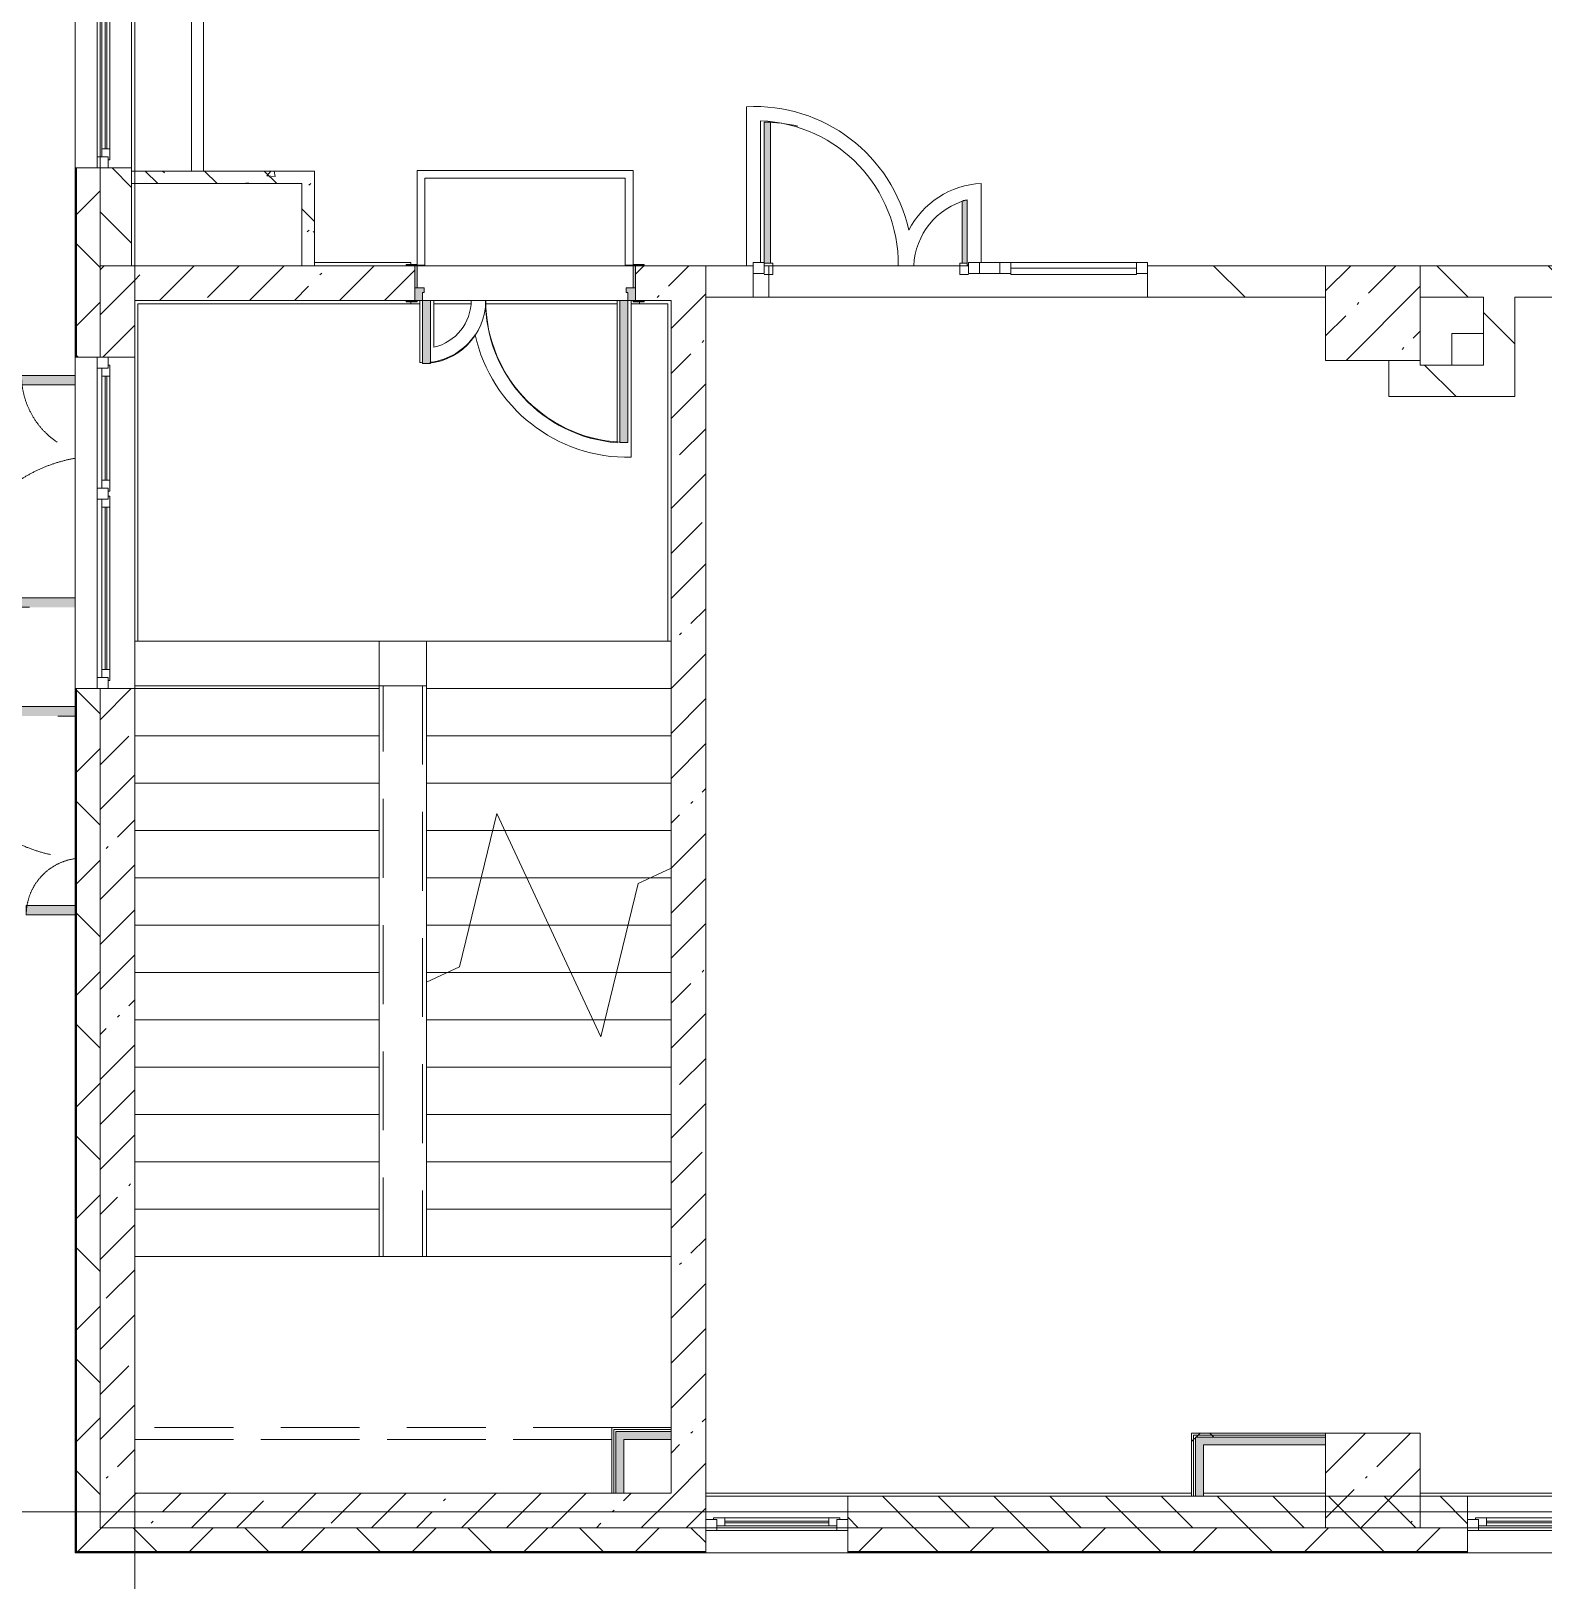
# Model space of a CAD drawing. Header units: millimetres. Extents: x 81094 to 272713, y -8553 to 29000.
# Drawn here: x 145155 to 154741, y -437 to 9388 of the extents above; entities that cross this region are included whole.
import ezdxf

# ---------------------------------------------------------------- set-up
doc = ezdxf.new("R2010")
doc.units = ezdxf.units.MM
doc.linetypes.add('200_ШТРИХ__ш1_п0_6_', pattern=[800, 500, -300])
doc.linetypes.add('Осевая', pattern=[3175, 635, -476.25, 1587.5, -476.25])
for name, color, linetype, lineweight, true_color in [('A-DETL-GENF-4', 7, 'Continuous', 5, 0xaaaaaa), ('A-DOOR-4', 7, 'Continuous', 5, 0xe2e2e2), ('A-DOOR-5', 7, 'Continuous', 5, 0xaaaaaa), ('A-DOOR-FRAM-2', 7, 'Continuous', 5, 0xe2e2e2), ('A-DOOR-FRAM-4', 7, 'Continuous', 5, 0xaaaaaa), ('A-FLOR-1', 7, 'Continuous', 5, 0xaaaaaa), ('I-WALL-2', 7, 'Continuous', 9, 0xe7e7e7), ('I-WALL-5', 7, 'Continuous', 5, 0x787878)]:
    doc.layers.add(name, color=color, linetype=linetype, lineweight=lineweight, true_color=true_color)
for name, color, linetype, lineweight in [('A-DETL-MBND-1', 7, '200_ШТРИХ__ш1_п0_6_', 9), ('A-GLAZ-3', 7, 'Continuous', 5), ('A-GLAZ-CURT-2', 7, 'Continuous', 5), ('A-GLAZ-CWMG-2', 7, 'Continuous', 5), ('A-WALL', 7, 'Continuous', 9), ('A-WALL-5', 7, 'Continuous', 5), ('I-WALL-3', 7, 'Continuous', 5), ('S-COLS-1', 7, 'Continuous', 5), ('S-STRS-3', 7, 'Continuous', 5), ('S-STRS-MBND-1', 7, 'Continuous', 5), ('Оси', 7, 'Continuous', 9), ('Оси-2', 7, 'Осевая', 9)]:
    doc.layers.add(name, color=color, linetype=linetype, lineweight=lineweight)
pattern_1 = [(135, (145702.9, 0), (-353.553, -353.553), [])]
pattern_2 = [(45, (145702.9, 0), (-353.5534, 353.5534), []), (135, (145702.9, 0), (-353.5534, -353.5534), [])]
pattern_3 = [(135, (145702.92, 0), (-176.7767, -176.7767), [])]
pattern_4 = [(45, (145702.9, 0), (-285.123, 285.123), []), (45, (145988.04, 0), (-285.123, 285.123), [504.031, -100.806, 16.764, -84.042])]
pattern_5 = [(135, (145702.9, 0), (-377.17, -377.17), [533.4, -88.9, 17.78, -88.9]), (135, (145702.9, 376.94), (-377.17, -377.17), []), (50, (145702.9, 0), (637.645, -55.787), [66.675, -733.425]), (355, (145702.9, 0), (-123.35, 668.7), [53.34, -586.74]), (100.451, (145756.05, -4.65), (514.3, 612.91), [56.665, -623.315]), (46.184, (145702.9, 177.8), (948.78, -147.15), [100.01, -1100.14]), (96.636, (145782, 165.5), (830.91, 866), [85, -934.97]), (351.184, (145702.9, 177.8), (830.92, 865.99), [80.01, -880.11]), (21, (145791.8, 133.35), (530.65, -357.928), [66.675, -733.425]), (326, (145791.8, 133.35), (216.31, 644.66), [53.34, -586.74]), (71.451, (145836.04, 103.5), (746.96, 286.724), [56.665, -623.315]), (37.5, (145702.92, 0), (10.8105, 295.9426), [16.764, -562.864, 16.764, -578.866, -588.962]), (37.5, (145702.92, 0), (10.8105, 295.9426), [-1175.258, 16.764, -572.198]), (7.5, (145702.9, 0), (233.869, 350.632), [16.764, -322.834, 16.764, -549.529, -224.472]), (7.5, (145702.9, 0), (233.869, 350.632), [-905.89, 16.764, -207.708]), (327.5, (145504.67, 0), (474.568, -20.051), [16.764, -205.486, 16.764, -676.656, -920.115]), (327.5, (145504.67, 0), (474.568, -20.051), [-915.67, 16.764, -903.35]), (317.5, (145415.77, 0), (518.452, 88.993), [16.764, -272.16, 16.764, -443.738, -653.415]), (317.5, (145415.77, 0), (518.452, 88.993), [-749.427, 16.764, -636.65])]
pattern_6 = [(45, (145702.9, 0), (-530.33, 530.33), []), (135, (145702.9, 0), (-530.33, -530.33), [])]

# ---------------------------------------------------------------- blocks, each defined once
blk = doc.blocks.new('120_Окно_СКБ_2Ст - 120_Окно_СКБ_2Ст 3100х2500 _мал_створка слева_ 2-22446355-2_7_3_птичка')
at = {"layer": 'A-GLAZ-3'}
for p, q in [((-1550, -127), (-1550, -57)), ((-1550, -57), (-1480, -57)), ((1550, -57), (-1550, -57)), ((-1480, -57), (-1480, -127)), ((650, -87), (-1480, -87)), ((-1480, -87), (-1480, -127)), ((-1430, -137), (-1430, -87)), ((600, -137), (600, -87)), ((650, -127), (650, -57)), ((650, -57), (720, -57)), ((650, -127), (650, -87)), ((720, -57), (720, -127)), ((1480, -87), (720, -87)), ((720, -87), (720, -127)), ((770, -137), (770, -87)), ((1430, -137), (1430, -87)), ((1480, -127), (1480, -57)), ((1480, -57), (1550, -57)), ((1480, -127), (1480, -87)), ((1550, -57), (1550, -127)), ((-1480, -127), (-1550, -127)), ((-1550, -127), (-1500, -127)), ((-1480, -127), (-1500, -127)), ((-1500, -127), (-1500, -137)), ((-1500, -137), (670, -137)), ((670, -137), (-1500, -137)), ((-1430, -107), (600, -107)), ((600, -117), (-1430, -117)), ((720, -127), (650, -127)), ((670, -127), (650, -127)), ((670, -127), (700, -127)), ((670, -137), (670, -127)), ((720, -127), (700, -127)), ((700, -127), (700, -137)), ((700, -137), (1500, -137)), ((1500, -137), (700, -137)), ((770, -107), (1430, -107)), ((1430, -117), (770, -117)), ((1550, -127), (1480, -127)), ((1500, -127), (1480, -127)), ((1500, -127), (1550, -127)), ((1500, -137), (1500, -127))]:
    blk.add_line(p, q, dxfattribs=at)
blk = doc.blocks.new('120_Окно_СКБ_1Ст - 120_Окно_СКБ_1Ст 900х2500_h_-22445987-2_7_3_птичка')
at = {"layer": 'A-GLAZ-3'}
for p, q in [((-450, -127), (-450, -57)), ((-450, -57), (-380, -57)), ((450, -57), (-450, -57)), ((-380, -57), (-380, -127)), ((380, -87), (-380, -87)), ((-380, -87), (-380, -127)), ((-330, -137), (-330, -87)), ((330, -137), (330, -87)), ((380, -127), (380, -57)), ((380, -57), (450, -57)), ((380, -127), (380, -87)), ((450, -57), (450, -127)), ((-380, -127), (-450, -127)), ((-450, -127), (-400, -127)), ((-380, -127), (-400, -127)), ((-400, -127), (-400, -137)), ((-400, -137), (400, -137)), ((400, -137), (-400, -137)), ((-330, -107), (330, -107)), ((330, -117), (-330, -117)), ((450, -127), (380, -127)), ((400, -127), (380, -127)), ((400, -127), (450, -127)), ((400, -137), (400, -127))]:
    blk.add_line(p, q, dxfattribs=at)
blk = doc.blocks.new('110_Дверь_СКБ_2Ст - Д-1 Лестничная клетка EIS60-24280000-2_7_3_птичка')
at = {"layer": 'A-DOOR-4'}
for points in [[(-637.5, 1010), (-637.5, 110), (-587.5, 110), (-587.5, 1010)], [(612.5, 510), (612.5, 110), (662.5, 110), (662.5, 510)], [(712.5, 30), (697.5, 30), (697.5, -110), (712.5, -110)]]:
    blk.add_hatch(color=256, dxfattribs=at).paths.add_polyline_path(points)
h = blk.add_hatch(color=256, dxfattribs=at)
h.paths.add_polyline_path([(712.5, 110), (662.5, 110), (662.5, 60), (652.5, 60), (652.5, 30), (712.5, 30), (712.5, 39.7)])
h.paths.add_polyline_path([(-687.5, 110), (-687.5, 30), (-627.5, 30), (-627.5, 60), (-637.5, 60), (-637.5, 110)])
at = {"layer": 'A-DOOR-FRAM-2'}
for points in [[(-742.5, 118), (-742.5, 110), (-672.5, 110), (-672.5, 118)], [(697.5, 118), (697.5, 110), (767.5, 110), (767.5, 118)], [(-672.5, 30), (-687.5, 30), (-687.5, -110), (-672.5, -110)], [(-672.5, -110), (-742.5, -110), (-742.5, -118), (-672.5, -118)], [(697.5, -110), (697.5, -118), (767.5, -118), (767.5, -110)]]:
    blk.add_hatch(color=256, dxfattribs=at).paths.add_polyline_path(points)
at = {"layer": 'A-DOOR-5'}
for p, q in [((-637.5, 1010), (-637.5, 110)), ((-587.5, 1010), (-637.5, 1010)), ((-587.5, 110), (-587.5, 1010)), ((662.5, 510), (612.5, 510)), ((612.5, 510), (612.5, 110)), ((662.5, 110), (662.5, 510)), ((-637.5, 110), (-587.5, 110)), ((612.5, 110), (662.5, 110))]:
    blk.add_line(p, q, dxfattribs=at)
for centre, radius, start, end in [((-637.5, 110), 900, 0, 90), ((662.5, 110), 400, 90, 180)]:
    blk.add_arc(centre, radius, start, end, dxfattribs=at)
at = {"layer": 'A-DOOR-FRAM-4'}
for p, q in [((-672.5, 118), (-742.5, 118)), ((-742.5, 118), (-742.5, 110)), ((-742.5, 110), (-672.5, 110)), ((-637.5, 110), (-687.5, 110)), ((-687.5, 110), (-687.5, 30)), ((-672.5, 110), (-672.5, 118)), ((-637.5, 60), (-637.5, 110)), ((662.5, 110), (662.5, 60)), ((712.5, 110), (662.5, 110)), ((767.5, 118), (697.5, 118)), ((697.5, 118), (697.5, 110)), ((697.5, 110), (767.5, 110)), ((712.5, 30), (712.5, 110)), ((767.5, 110), (767.5, 118)), ((-687.5, 30), (-627.5, 30)), ((-672.5, 30), (-687.5, 30)), ((-687.5, 30), (-687.5, -110)), ((-672.5, -110), (-672.5, 30)), ((-627.5, 60), (-637.5, 60)), ((-627.5, 30), (-627.5, 60)), ((662.5, 60), (652.5, 60)), ((652.5, 60), (652.5, 30)), ((652.5, 30), (712.5, 30)), ((712.5, 30), (697.5, 30)), ((697.5, 30), (697.5, -110)), ((712.5, -110), (712.5, 30)), ((-672.5, -110), (-742.5, -110)), ((-742.5, -110), (-742.5, -118)), ((-742.5, -118), (-672.5, -118)), ((-687.5, -110), (-672.5, -110)), ((-672.5, -118), (-672.5, -110)), ((697.5, -110), (712.5, -110)), ((767.5, -110), (697.5, -110)), ((697.5, -110), (697.5, -118)), ((697.5, -118), (767.5, -118)), ((767.5, -118), (767.5, -110))]:
    blk.add_line(p, q, dxfattribs=at)
blk = doc.blocks.new('BSC_Колонна _Прямоугольная - 600х600-V151-2_7_3_птичка')
at = {"layer": 'S-COLS-1'}
h = blk.add_hatch(dxfattribs=at)
h.set_pattern_fill('FP_171', color=256, style=0, pattern_type=2)
h.set_pattern_definition([(45, (-7960, -7600), (-285.123, 285.123), []), (45, (-7674.88, -7600), (-285.123, 285.123), [504.031, -100.806, 16.764, -84.042])])
h.paths.add_polyline_path([(-300, -300), (300, -300), (300, 300), (-300, 300), (-300, 150.3)])
for p, q in [((300, 300), (-300, 300)), ((-300, 300), (-300, -300)), ((300, -300), (300, 300)), ((-300, -300), (300, -300))]:
    blk.add_line(p, q, dxfattribs=at)
blk = doc.blocks.new('120_Окно_СКБ_2Ст - 120_Окно_СКБ_2Ст 2100х2500 _мал створка справа_-22445857-2_7_3_птичка')
at = {"layer": 'A-GLAZ-3'}
for p, q in [((-1050, -127), (-1050, -57)), ((-1050, -57), (-980, -57)), ((1050, -57), (-1050, -57)), ((-980, -57), (-980, -127)), ((150, -87), (-980, -87)), ((-980, -87), (-980, -127)), ((-930, -137), (-930, -87)), ((100, -137), (100, -87)), ((150, -127), (150, -57)), ((150, -57), (220, -57)), ((150, -127), (150, -87)), ((220, -57), (220, -127)), ((980, -87), (220, -87)), ((220, -87), (220, -127)), ((270, -137), (270, -87)), ((930, -137), (930, -87)), ((980, -127), (980, -57)), ((980, -57), (1050, -57)), ((980, -127), (980, -87)), ((1050, -57), (1050, -127)), ((-980, -127), (-1050, -127)), ((-1050, -127), (-1000, -127)), ((-980, -127), (-1000, -127)), ((-1000, -127), (-1000, -137)), ((-1000, -137), (170, -137)), ((170, -137), (-1000, -137)), ((-930, -107), (100, -107)), ((100, -117), (-930, -117)), ((220, -127), (150, -127)), ((170, -127), (150, -127)), ((170, -127), (200, -127)), ((170, -137), (170, -127)), ((220, -127), (200, -127)), ((200, -127), (200, -137)), ((200, -137), (1000, -137)), ((1000, -137), (200, -137)), ((270, -107), (930, -107)), ((930, -117), (270, -117)), ((1050, -127), (980, -127)), ((1000, -127), (980, -127)), ((1000, -127), (1050, -127)), ((1000, -137), (1000, -127))]:
    blk.add_line(p, q, dxfattribs=at)
blk = doc.blocks.new('120_Окно_СКБ_2Ст - 120_Окно_СКБ_2Ст 2100х2400 _мал створка справа_-22446225-2_7_3_птичка')
at = {"layer": 'A-GLAZ-3'}
for p, q in [((-1050, -127), (-1050, -57)), ((-1050, -57), (-980, -57)), ((1050, -57), (-1050, -57)), ((-980, -57), (-980, -127)), ((150, -87), (-980, -87)), ((-980, -87), (-980, -127)), ((-930, -137), (-930, -87)), ((100, -137), (100, -87)), ((150, -127), (150, -57)), ((150, -57), (220, -57)), ((150, -127), (150, -87)), ((220, -57), (220, -127)), ((980, -87), (220, -87)), ((220, -87), (220, -127)), ((270, -137), (270, -87)), ((930, -137), (930, -87)), ((980, -127), (980, -57)), ((980, -57), (1050, -57)), ((980, -127), (980, -87)), ((1050, -57), (1050, -127)), ((-980, -127), (-1050, -127)), ((-1050, -127), (-1000, -127)), ((-980, -127), (-1000, -127)), ((-1000, -127), (-1000, -137)), ((-1000, -137), (170, -137)), ((170, -137), (-1000, -137)), ((-930, -107), (100, -107)), ((100, -117), (-930, -117)), ((220, -127), (150, -127)), ((170, -127), (150, -127)), ((170, -127), (200, -127)), ((170, -137), (170, -127)), ((220, -127), (200, -127)), ((200, -127), (200, -137)), ((200, -137), (1000, -137)), ((1000, -137), (200, -137)), ((270, -107), (930, -107)), ((930, -117), (270, -117)), ((1050, -127), (980, -127)), ((1000, -127), (980, -127)), ((1000, -127), (1050, -127)), ((1000, -137), (1000, -127))]:
    blk.add_line(p, q, dxfattribs=at)
blk = doc.blocks.new('110_Дверь_СКБ_2Ст_Наружная - ДН-1_л__ Двухстворчатая 1350 х3200 _ЛК_ в свету с верхним остеклением 2-22796854-2_7_3_птичка')
at = {"layer": 'A-DETL-MBND-1'}
for points in [[(-715.5, 869), (-715.5, 79), (-655.5, 79), (-655.5, 869)], [(694.5, 419), (694.5, 79), (754.5, 79), (754.5, 419)]]:
    blk.add_hatch(color=256, dxfattribs=at).paths.add_polyline_path(points)
for p, q in [((-715.5, 869), (-715.5, 79)), ((-655.5, 869), (-715.5, 869)), ((-655.5, 79), (-655.5, 869)), ((754.5, 419), (694.5, 419)), ((694.5, 419), (694.5, 79)), ((754.5, 79), (754.5, 419))]:
    blk.add_line(p, q, dxfattribs=at)
for centre, radius, start, end in [((-715.5, -91), 960, 10.26296, 90), ((754.5, -91), 510, 90, 160.40155)]:
    blk.add_arc(centre, radius, start, end, dxfattribs=at)
blk = doc.blocks.new('110_Дверь_СКБ_2Ст_Наружная - ДН-3_л__ Двухстворчатая 1200 х3200 из подвала EI30-23666533-2_7_3_птичка')
at = {"layer": 'A-DETL-MBND-1'}
for points in [[(619.5, 989), (619.5, 79), (679.5, 79), (679.5, 989)], [(-640.5, 79), (-580.5, 79), (-580.5, 389), (-640.5, 389)]]:
    blk.add_hatch(color=256, dxfattribs=at).paths.add_polyline_path(points)
for p, q in [((679.5, 989), (619.5, 989)), ((619.5, 989), (619.5, 79)), ((679.5, 79), (679.5, 989)), ((-640.5, 389), (-640.5, 79)), ((-580.5, 389), (-640.5, 389)), ((-580.5, 79), (-580.5, 389))]:
    blk.add_line(p, q, dxfattribs=at)
for centre, radius, start, end in [((679.5, 29), 960, 90, 176.98148), ((-640.5, 29), 360, 8.16602, 90)]:
    blk.add_arc(centre, radius, start, end, dxfattribs=at)
blk = doc.blocks.new('Прямоугольный импост - 50 x 70 мм-31700031-2_7_3_птичка')
at = {"layer": 'A-GLAZ-CWMG-2'}
for p, q in [((-70, 35), (0, 35)), ((-70, -35), (-70, 35)), ((0, 35), (0, -35)), ((0, -35), (-70, -35))]:
    blk.add_line(p, q, dxfattribs=at)
blk = doc.blocks.new('Дверь_Витражная_остекление_ - ДВН_ДАО_Главный вход_1200 в свету-31742133-2_7_3_птичка')
at = {"layer": 'A-DOOR-4'}
for points in [[(-607.5, 30), (-607.5, 925), (-647.5, 922.4), (-647.5, 30)], [(639.5, 30), (639.5, 430), (633.2, 430), (607.5, 421), (607.5, 30)]]:
    blk.add_hatch(color=256, dxfattribs=at).paths.add_polyline_path(points)
at = {"layer": 'A-DETL-GENF-4'}
for p, q in [((-607.5, 925), (-647.5, 925)), ((-647.5, 925), (-647.5, 35)), ((-607.5, 30), (-607.5, 925)), ((607.5, 421), (607.5, 30)), ((640, 430), (633.2, 430)), ((-647.5, 30), (-607.5, 30)), ((-592.5, 30), (-647.5, 30)), ((-592.5, -40), (-592.5, 30)), ((592.5, -40), (592.5, 30)), ((592.5, 30), (639.5, 30)), ((607.5, 30), (639.5, 30)), ((-647.5, -40), (-592.5, -40)), ((647.5, -40), (592.5, -40))]:
    blk.add_line(p, q, dxfattribs=at)
at = {"layer": 'A-DOOR-5'}
blk.add_line((-647.5, 925), (-647.5, 35), dxfattribs=at)
for centre, radius, start, end in [((-647.5, 30), 895, 76.18663, 90), ((647.5, 30), 400, 91.06003, 94.89795)]:
    blk.add_arc(centre, radius, start, end, dxfattribs=at)
blk = doc.blocks.new('Системная панель - Стемалит - 40мм-32257327-2_7_3_птичка')
at = {"layer": 'A-GLAZ-CURT-2'}
for p, q in [((65, 35), (-65, 35)), ((-65, 35), (-65, -35)), ((65, -35), (65, 35)), ((-65, -35), (65, -35))]:
    blk.add_line(p, q, dxfattribs=at)
blk = doc.blocks.new('Прямоугольный импост - 50 x 70 мм-31687886-2_7_3_птичка')
at = {"layer": 'A-GLAZ-CWMG-2'}
for p, q in [((-35, 35), (35, 35)), ((-35, -35), (-35, 35)), ((35, 35), (35, -35)), ((35, -35), (-35, -35))]:
    blk.add_line(p, q, dxfattribs=at)
blk = doc.blocks.new('Прямоугольный импост - 50 x 70 мм-31701779-2_7_3_птичка')
at = {"layer": 'A-GLAZ-CWMG-2'}
for p, q in [((0, 35), (-70, 35)), ((-70, 35), (-70, -35)), ((0, -35), (0, 35)), ((-70, -35), (0, -35))]:
    blk.add_line(p, q, dxfattribs=at)
blk = doc.blocks.new('Системная панель - Стекло - 40мм-32257331-2_7_3_птичка')
at = {"layer": 'A-GLAZ-CURT-2'}
for p, q in [((397.5, 0), (-397.5, 0)), ((-397.5, 0), (-397.5, -40)), ((397.5, -40), (397.5, 0)), ((-397.5, -40), (397.5, -40))]:
    blk.add_line(p, q, dxfattribs=at)
blk = doc.blocks.new('Прямоугольный импост - 50 x 70 мм-31702100-2_7_3_птичка')
at = {"layer": 'A-GLAZ-CWMG-2'}
for p, q in [((-35, 35), (35, 35)), ((-35, -35), (-35, 35)), ((35, 35), (35, -35)), ((35, -35), (-35, -35))]:
    blk.add_line(p, q, dxfattribs=at)
blk = doc.blocks.new('Прямоугольный импост - 50 x 70 мм-31720914-2_7_3_птичка')
at = {"layer": 'A-GLAZ-CWMG-2'}
blk.add_line((6460, 7920), (5665, 7920), dxfattribs=at)
blk = doc.blocks.new('Зашивка приборов отопления15 - Зашивка приборов отопления-33281080-2_7_3_птичка')
at = {"layer": 'A-DETL-MBND-1'}
for p, q in [((3135, 535), (110, 535)), ((3135, 460), (110, 460)), ((110, 460), (3135, 460))]:
    blk.add_line(p, q, dxfattribs=at)
blk = doc.blocks.new('Зашивка приборов отопления42 - Зашивка приборов отопления-33374801-2_7_3_птичка')
at = {"layer": 'A-WALL-5'}
for p, q in [((37471.9, 23439), (35371.9, 23439)), ((37471.9, 23079), (37471.9, 23439)), ((35371.9, 23079), (37471.9, 23079)), ((37471.9, 23079), (35371.9, 23079)), ((35371.9, 23004), (37471.9, 23004)), ((37471.9, 23004), (37471.9, 23079))]:
    blk.add_line(p, q, dxfattribs=at)

msp = doc.modelspace()

# ---------------------------------------------------------------- hatches: boundary and pattern name
at = {"layer": 'A-WALL-5'}
h = msp.add_hatch(dxfattribs=at)
h.set_pattern_fill('FP_77', color=256, style=0, pattern_type=2)
h.set_pattern_definition(pattern_2)
h.paths.add_polyline_path([(145592.9, -100), (145592.9, 5220), (145442.9, 5220), (145442.9, -100)])
h.paths.add_polyline_path([(145442.9, 7320), (145592.9, 7320), (145592.9, 8520), (145442.9, 8520), (145442.9, 7750.3)])
h.paths.add_polyline_path([(145487.2, 10620), (145592.9, 10620), (145592.9, 11520), (145442.9, 11520), (145442.9, 10620)])
h.paths.add_polyline_path([(145592.9, 13120), (145592.9, 15350), (145442.9, 15350), (145442.9, 13120)])
h = msp.add_hatch(dxfattribs=at)
h.set_pattern_fill('FP_87', color=256, style=0, pattern_type=2)
h.set_pattern_definition(pattern_3)
h.paths.add_polyline_path([(145792.9, 7900), (145792.9, 8520), (145592.9, 8520), (145592.9, 7900)])
h.paths.add_polyline_path([(145592.9, 10620), (145792.9, 10620), (145792.9, 10900), (145592.9, 10900), (145592.9, 10642.6)])
h.paths.add_polyline_path([(145592.9, 11400), (145792.9, 11400), (145792.9, 11520), (145592.9, 11520)])
h.paths.add_polyline_path([(145792.9, 13120), (145792.9, 14700), (145592.9, 14700), (145592.9, 13120)])
h = msp.add_hatch(dxfattribs=at)
h.set_pattern_fill('FP_87', color=256, style=0, pattern_type=2)
h.set_pattern_definition(pattern_3)
h.paths.add_polyline_path([(150332.9, -100), (154262.9, -100), (154262.9, 100), (150332.9, 100)])
h.paths.add_polyline_path([(157545, -100), (157862.9, -100), (157862.9, 100), (157362.9, 100), (157362.9, -100)])
h = msp.add_hatch(dxfattribs=at)
h.set_pattern_fill('FP_77', color=256, style=0, pattern_type=2)
h.set_pattern_definition(pattern_2)
h.paths.add_polyline_path([(221402.9, -250), (221402.9, -100), (217262.9, -100), (217262.9, -250), (220616.3, -250)])
h.paths.add_polyline_path([(215051.2, -250), (216362.9, -250), (216362.9, -100), (212762.9, -100), (212762.9, -250), (213196.2, -250)])
h.paths.add_polyline_path([(207631.1, -250), (207762.9, -250), (207762.9, -100), (206612.9, -100), (206612.9, -250), (206703.5, -250)])
h.paths.add_polyline_path([(202612.9, -250), (202862.9, -250), (202862.9, -100), (202112.9, -100), (202112.9, -250), (202529.7, -250)])
h.paths.add_polyline_path([(204512.9, -250), (204512.9, -100), (203762.9, -100), (203762.9, -250), (203921, -250)])
h.paths.add_polyline_path([(210862.9, -250), (211862.9, -250), (211862.9, -100), (210862.9, -100)])
h.paths.add_polyline_path([(199012.9, -250), (199012.9, -100), (197612.9, -100), (197612.9, -250), (198355.9, -250)])
h.paths.add_polyline_path([(194512.9, -250), (194512.9, -100), (193112.9, -100), (193112.9, -250), (193718.3, -250)])
h.paths.add_polyline_path([(190935.7, -250), (191012.9, -250), (191012.9, -100), (190639.2, -100), (190639.2, -250)])
h.paths.add_polyline_path([(189112.9, -250), (189739.2, -250), (189739.2, -100), (188362.9, -100), (188362.9, -250), (189080.7, -250)])
h.paths.add_polyline_path([(181592.9, -250), (181592.9, -100), (180472.9, -100), (180472.9, -250), (181196.7, -250)])
h.paths.add_polyline_path([(184742.9, -250), (185262.9, -250), (185262.9, -100), (183692.9, -100), (183692.9, -250), (184443.1, -250)])
h.paths.add_polyline_path([(178877.9, -250), (179572.9, -250), (179572.9, -100), (178712.9, -100), (178712.9, -250)])
h.paths.add_polyline_path([(176559.1, -250), (176612.9, -250), (176612.9, -100), (174912.7, -100), (174912.7, -250), (176095.4, -250)])
h.paths.add_polyline_path([(167747.7, -250), (168412.9, -250), (168412.9, -100), (167312.9, -100), (167312.9, -250)])
h.paths.add_polyline_path([(162182.6, -250), (162962.9, -250), (162962.9, -100), (161812.9, -100), (161812.9, -250)])
h.paths.add_polyline_path([(163862.9, -250), (164512.9, -250), (164512.9, -100), (163862.9, -100)])
h.paths.add_polyline_path([(170512.9, -250), (172112.7, -250), (172112.7, -100), (170512.9, -100)])
h.paths.add_polyline_path([(154262.9, -250), (154262.9, -100), (150332.9, -100), (150332.9, -250), (153834.9, -250)])
h.paths.add_polyline_path([(148269.8, -250), (149432.9, -250), (149432.9, -100), (145442.9, -100), (145442.9, -250), (146414.7, -250)])
h.paths.add_polyline_path([(157362.9, -250), (158712.9, -250), (158712.9, -100), (157362.9, -100)])
at = {"layer": 'I-WALL-2'}
for points in [[(149212.9, 460), (149212.9, 510), (148862.9, 510), (148862.9, 460), (149197.3, 460)], [(148912.9, 120), (148912.9, 460), (148862.9, 460), (148862.9, 120)], [(153362.9, 425), (153362.9, 475), (152537.9, 475), (152537.9, 425), (152907.4, 425)], [(152587.9, 100), (152587.9, 425), (152537.9, 425), (152537.9, 100)]]:
    msp.add_hatch(color=256, dxfattribs=at).paths.add_polyline_path(points)
at = {"layer": 'I-WALL-3'}
h = msp.add_hatch(dxfattribs=at)
h.set_pattern_fill('FP_85', color=256, style=0, pattern_type=2)
h.set_pattern_definition(pattern_4)
h.paths.add_polyline_path([(145592.9, -100), (145812.9, -100), (145812.9, 5220), (145592.9, 5220), (145592.9, 1965.8)])
h.paths.add_polyline_path([(145592.9, 7320), (145812.9, 7320), (145812.9, 7900), (145592.9, 7900), (145592.9, 7750.3)])
h = msp.add_hatch(dxfattribs=at)
h.set_pattern_fill('FP_85', color=256, style=0, pattern_type=2)
h.set_pattern_definition(pattern_4)
h.paths.add_polyline_path([(145812.9, 7680), (147587.9, 7680), (147587.9, 7900), (145812.9, 7900), (145812.9, 7750.3)])
h.paths.add_polyline_path([(148987.9, 7680), (149212.9, 7680), (149212.9, 7900), (148987.9, 7900), (148987.9, 7730)])
h = msp.add_hatch(dxfattribs=at)
h.set_pattern_fill('FP_85', color=256, style=0, pattern_type=2)
h.set_pattern_definition(pattern_4)
h.paths.add_polyline_path([(149212.9, -100), (149432.9, -100), (149432.9, 7900), (149212.9, 7900), (149212.9, 120)])
h = msp.add_hatch(dxfattribs=at)
h.set_pattern_fill('FP_88', color=256, style=0, pattern_type=2)
h.set_pattern_definition(pattern_1)
h.paths.add_polyline_path([(155689.9, 7700), (157862.9, 7700), (157862.9, 7900), (157162.9, 7900), (157162.9, 7830), (156362.9, 7830), (156362.9, 7900), (153962.9, 7900), (153962.9, 7700), (154762.4, 7700)])
h.paths.add_polyline_path([(158472.5, 7700), (159262.8, 7700), (159262.8, 7900), (158462.9, 7900), (158462.9, 7700)])
h.paths.add_polyline_path([(152232.9, 7700), (153362.9, 7700), (153362.9, 7900), (152232.9, 7900), (152232.9, 7750.3)])
h.paths.add_polyline_path([(162362.9, 7700), (162362.9, 7900), (160702.8, 7900), (160702.8, 7700), (161862.9, 7700)])
h.paths.add_polyline_path([(149432.9, 7700), (149732.9, 7700), (149732.9, 7900), (149432.9, 7900), (149432.9, 7750.3)])
h = msp.add_hatch(dxfattribs=at)
h.set_pattern_fill('FP_88', color=256, style=0, pattern_type=2)
h.set_pattern_definition(pattern_1)
h.paths.add_polyline_path([(154562.9, 7070), (154562.9, 7700), (154362.9, 7700), (154362.9, 7070)])
h = msp.add_hatch(dxfattribs=at)
h.set_pattern_fill('FP_88', color=256, style=0, pattern_type=2)
h.set_pattern_definition(pattern_1)
h.paths.add_polyline_path([(153834.9, 7070), (153962.9, 7070), (153962.9, 7300), (153762.9, 7300), (153762.9, 7070)])
h = msp.add_hatch(dxfattribs=at)
h.set_pattern_fill('FP_88', color=256, style=0, pattern_type=2)
h.set_pattern_definition(pattern_1)
h.paths.add_polyline_path([(154362.9, 7070), (154362.9, 7270), (153962.9, 7270), (153962.9, 7070)])
h = msp.add_hatch(dxfattribs=at)
h.set_pattern_fill('FP_189', color=256, style=0, pattern_type=2)
h.set_pattern_definition(pattern_6)
h.paths.add_polyline_path([(153362.9, 487.5), (153362.9, 500), (152512.9, 500), (152512.9, 487.5), (152907.4, 487.5)])
h = msp.add_hatch(dxfattribs=at)
h.set_pattern_fill('FP_189', color=256, style=0, pattern_type=2)
h.set_pattern_definition(pattern_6)
h.paths.add_polyline_path([(152525.4, 100), (152525.4, 487.5), (152512.9, 487.5), (152512.9, 100)])
h = msp.add_hatch(dxfattribs=at)
h.set_pattern_fill('FP_189', color=256, style=0, pattern_type=2)
h.set_pattern_definition(pattern_6)
h.paths.add_polyline_path([(153362.9, 475), (153362.9, 487.5), (152525.4, 487.5), (152525.4, 475), (152907.4, 475)])
h = msp.add_hatch(dxfattribs=at)
h.set_pattern_fill('FP_189', color=256, style=0, pattern_type=2)
h.set_pattern_definition(pattern_6)
h.paths.add_polyline_path([(152525.4, 100), (152537.9, 100), (152537.9, 475), (152525.4, 475), (152525.4, 230.5)])
h = msp.add_hatch(dxfattribs=at)
h.set_pattern_fill('FP_85', color=256, style=0, pattern_type=2)
h.set_pattern_definition(pattern_4)
h.paths.add_polyline_path([(149212.9, -100), (149212.9, 120), (145812.9, 120), (145812.9, -100), (149197.3, -100)])
at = {"layer": 'I-WALL-5'}
h = msp.add_hatch(dxfattribs=at)
h.set_pattern_fill('FP_98', color=256, style=0, pattern_type=2)
h.set_pattern_definition(pattern_5)
h.paths.add_polyline_path([(146872.9, 8420), (146952.9, 8420), (146952.9, 8500), (145792.9, 8500), (145792.9, 8420), (146414.7, 8420)])
h = msp.add_hatch(dxfattribs=at)
h.set_pattern_fill('FP_98', color=256, style=0, pattern_type=2)
h.set_pattern_definition(pattern_5)
h.paths.add_polyline_path([(146952.9, 7900), (146952.9, 8420), (146872.9, 8420), (146872.9, 7900)])
at = {"layer": 'S-COLS-1'}
h = msp.add_hatch(dxfattribs=at)
h.set_pattern_fill('FP_85', color=256, style=0, pattern_type=2)
h.set_pattern_definition(pattern_4)
h.paths.add_polyline_path([(153962.9, -100), (153962.9, 500), (153362.9, 500), (153362.9, -100), (153834.9, -100)])

# ---------------------------------------------------------------- linework, layer by layer
at = {"layer": 'A-DETL-MBND-1'}
for p, q in [((147387.9, 1620), (147387.9, 5237.9)), ((147637.9, 5237.9), (147637.9, 1620))]:
    msp.add_line(p, q, dxfattribs=at)
at = {"layer": 'A-FLOR-1'}
for p, q in [((149691, 8907.6), (149691, 7900)), ((149781, 7920), (149781, 8818.2)), ((147602.5, 8503.9), (147602.5, 7908)), ((148972.4, 8503.9), (147602.5, 8503.9)), ((147652.5, 7903.9), (147652.5, 8453.9)), ((147652.5, 8453.9), (148922.4, 8453.9)), ((148922.4, 8453.9), (148922.4, 7903.9)), ((148972.4, 7903.9), (148972.4, 8503.9)), ((151179.9, 7920), (151179.9, 8421.4)), ((151089.9, 8317.2), (151089.9, 7903)), ((146952.9, 7920), (147562.9, 7920)), ((147562.9, 7920), (147562.9, 7908)), ((147602.9, 7903.9), (147652.5, 7903.9)), ((148922.4, 7903.9), (148972.4, 7903.9)), ((151097.9, 7900), (149832.9, 7900)), ((149832.9, 7900), (149832.9, 7700)), ((151089.9, 7903), (151097.9, 7903)), ((147562.9, 7672), (147562.9, 7659)), ((147619.7, 7680), (147619.7, 7285.7)), ((147709.7, 7680.2), (147637.9, 7680.2)), ((147709.7, 7383), (147709.7, 7680.2)), ((148035.9, 7680.2), (147945.9, 7680.2)), ((148937.9, 7680.2), (148870.9, 7680.2)), ((148870.9, 7680.2), (148870.9, 6777.9)), ((148960.9, 6685.4), (148960.9, 7680)), ((149012.9, 7659), (149012.9, 7672)), ((147619.7, 7659), (145832.9, 7659)), ((145832.9, 7659), (145832.9, 5520)), ((147709.7, 7659), (147943.9, 7659)), ((148037.1, 7659), (148870.9, 7659)), ((149191.9, 7659), (148960.9, 7659)), ((149191.9, 5520), (149191.9, 7659)), ((154162.9, 7470), (154362.9, 7470)), ((154162.9, 7270), (154162.9, 7470)), ((145832.9, 5520), (147662.9, 5520)), ((145812.9, 5237.9), (147662.9, 5237.9))]:
    msp.add_line(p, q, dxfattribs=at)
for centre, radius, start, end in [((149743.5, 7909), 1000, 12.44956, 93.01125), ((149743.5, 7909), 910, 359.43333, 87.64026), ((151204.9, 7878), 544, 92.63401, 153.04618), ((151204.9, 7878), 454, 104.67311, 177.22246), ((147640.9, 7680.2), 305, 283.0427, 0), ((148940.9, 7680.2), 905, 180, 265.56313), ((147640.9, 7680.2), 395, 276.84991, 326.45952), ((148940.9, 7680.2), 995, 192.67054, 271.1511), ((147640.9, 7680.2), 395, 266.92799, 269.56999)]:
    msp.add_arc(centre, radius, start, end, dxfattribs=at)
at = {"layer": 'A-WALL'}
for p, q in [((145439.9, 8520), (145439.9, 7320)), ((145442.9, 8520), (145442.9, 7320)), ((145592.9, 8520), (145592.9, 7320)), ((145792.9, 8500), (145792.9, 8420)), ((145592.9, 7900), (145792.9, 7900)), ((146872.9, 7900), (146952.9, 7900)), ((149432.9, 7900), (149432.9, 7700)), ((145439.9, 5220), (145439.9, -253)), ((145442.9, 5220), (145442.9, -250)), ((145592.9, 5220), (145592.9, -100)), ((148850.4, 522.5), (149212.9, 522.5)), ((148850.4, 120), (148850.4, 522.5)), ((148862.9, 510), (149212.9, 510)), ((148862.9, 120), (148862.9, 510)), ((149212.9, 460), (149212.9, 535)), ((152525.4, 487.5), (153362.9, 487.5)), ((152525.4, 100), (152525.4, 487.5)), ((152537.9, 475), (153362.9, 475)), ((152537.9, 100), (152537.9, 475)), ((148837.9, 120), (148912.9, 120)), ((150332.9, -100), (154262.9, -100)), ((145439.9, -253), (149432.9, -253)), ((145442.9, -250), (149432.9, -250)), ((150332.9, -250), (154262.9, -250)), ((150332.9, -253), (154262.9, -253))]:
    msp.add_line(p, q, dxfattribs=at)
at = {"layer": 'A-WALL-5'}
for p, q in [((145434.9, 11520), (145434.9, -258)), ((145792.9, 10900), (145792.9, 8500)), ((145792.9, 8520), (145434.9, 8520)), ((145792.9, 7900), (145792.9, 8420)), ((145434.9, 7320), (145592.9, 7320)), ((145592.9, 5220), (145434.9, 5220)), ((157862.9, 100), (149432.9, 100)), ((150332.9, 100), (150332.9, -258)), ((154262.9, -258), (154262.9, 100)), ((149432.9, -100), (145592.9, -100)), ((149432.9, -258), (149432.9, -100)), ((145434.9, -258), (163862.9, -258))]:
    msp.add_line(p, q, dxfattribs=at)
at = {"layer": 'I-WALL-3'}
for p, q in [((145592.9, 8520), (145592.9, 10620)), ((145812.9, 10620), (145812.9, 8500)), ((146952.9, 8500), (145792.9, 8500)), ((146952.9, 7900), (146952.9, 8500)), ((145792.9, 8420), (146872.9, 8420)), ((145812.9, 8420), (145812.9, 7900)), ((146872.9, 8420), (146872.9, 7900)), ((146872.9, 7900), (145792.9, 7900)), ((147532.9, 7900), (146952.9, 7900)), ((147602.9, 7900), (148972.9, 7900)), ((149732.9, 7900), (149042.9, 7900)), ((149732.9, 7700), (149732.9, 7900)), ((149802.9, 7900), (149832.9, 7900)), ((153362.9, 7900), (152232.9, 7900)), ((152232.9, 7900), (152232.9, 7700)), ((156362.9, 7900), (153962.9, 7900)), ((145812.9, 120), (145812.9, 7680)), ((145812.9, 7680), (147532.9, 7680)), ((147945.9, 7680), (147709.7, 7680)), ((148870.9, 7680), (148035.6, 7680)), ((149042.9, 7680), (149212.9, 7680)), ((149212.9, 7680), (149212.9, 535)), ((153362.9, 7700), (149432.9, 7700)), ((149432.9, -100), (149432.9, 7700)), ((153962.9, 7700), (154362.9, 7700)), ((154362.9, 7700), (154362.9, 7270)), ((154562.9, 7700), (156262.9, 7700)), ((154562.9, 7070), (154562.9, 7700)), ((145592.9, 7320), (145812.9, 7320)), ((153762.9, 7300), (153762.9, 7070)), ((153962.9, 7270), (153962.9, 7300)), ((154362.9, 7270), (153962.9, 7270)), ((153762.9, 7070), (154562.9, 7070)), ((145812.9, 5220), (145592.9, 5220)), ((149212.9, 535), (148837.9, 535)), ((148837.9, 535), (148837.9, 120)), ((153362.9, 500), (152512.9, 500)), ((152512.9, 500), (152512.9, 100)), ((153362.9, 425), (153362.9, 500)), ((148912.9, 460), (149212.9, 460)), ((148912.9, 120), (148912.9, 460)), ((149212.9, 460), (149212.9, 120)), ((152587.9, 425), (153362.9, 425)), ((152587.9, 100), (152587.9, 425)), ((148837.9, 120), (145812.9, 120)), ((149212.9, 120), (148912.9, 120)), ((149432.9, 120), (152512.9, 120)), ((152587.9, 120), (153362.9, 120)), ((153962.9, 120), (157362.9, 120)), ((149432.9, -100), (150332.9, -100)), ((157362.9, -100), (154262.9, -100))]:
    msp.add_line(p, q, dxfattribs=at)
at = {"layer": 'S-COLS-1'}
for p, q in [((153962.9, 500), (153362.9, 500)), ((153362.9, 500), (153362.9, -100)), ((153962.9, -100), (153962.9, 500)), ((153362.9, -100), (153962.9, -100))]:
    msp.add_line(p, q, dxfattribs=at)
at = {"layer": 'S-STRS-3'}
for p, q in [((145812.9, 5520), (147362.9, 5520)), ((149212.9, 5520), (147662.9, 5520)), ((147662.9, 5520), (147662.9, 5220)), ((149212.9, 5520), (147662.9, 5520)), ((145812.9, 5220), (147362.9, 5220)), ((145812.9, 5220), (147362.9, 5220)), ((147362.9, 5220), (147362.9, 5237.9)), ((147362.9, 4920), (147362.9, 5220)), ((147662.9, 5220), (147662.9, 4920)), ((149212.9, 5220), (147662.9, 5220)), ((149212.9, 5220), (147662.9, 5220)), ((145812.9, 4920), (147362.9, 4920)), ((145812.9, 4920), (147362.9, 4920)), ((147362.9, 4620), (147362.9, 4920)), ((147662.9, 4920), (147662.9, 4620)), ((149212.9, 4920), (147662.9, 4920)), ((149212.9, 4920), (147662.9, 4920)), ((145812.9, 4620), (147362.9, 4620)), ((145812.9, 4620), (147362.9, 4620)), ((147362.9, 4320), (147362.9, 4620)), ((147662.9, 4620), (147662.9, 4320)), ((149212.9, 4620), (147662.9, 4620)), ((149212.9, 4620), (147662.9, 4620)), ((145812.9, 4320), (147362.9, 4320)), ((145812.9, 4320), (147362.9, 4320)), ((147362.9, 4020), (147362.9, 4320)), ((147662.9, 4320), (147662.9, 4020)), ((148081.5, 4320), (147662.9, 4320)), ((148081.5, 4320), (147662.9, 4320)), ((148158.1, 4320), (148081.5, 4320)), ((148158.1, 4320), (148081.5, 4320)), ((149212.9, 4320), (148158.1, 4320)), ((149212.9, 4320), (148158.1, 4320)), ((145812.9, 4020), (147362.9, 4020)), ((145812.9, 4020), (147362.9, 4020)), ((147362.9, 3720), (147362.9, 4020)), ((147662.9, 4020), (147662.9, 3720)), ((148008.6, 4020), (147662.9, 4020)), ((148008.6, 4020), (147662.9, 4020)), ((148298, 4020), (148008.6, 4020)), ((148298, 4020), (148008.6, 4020)), ((149081.3, 4020), (148298, 4020)), ((149081.3, 4020), (148298, 4020)), ((149212.9, 4020), (149081.3, 4020)), ((149212.9, 4020), (149081.3, 4020)), ((145812.9, 3720), (147362.9, 3720)), ((145812.9, 3720), (147362.9, 3720)), ((147362.9, 3420), (147362.9, 3720)), ((147662.9, 3720), (147662.9, 3420)), ((147935.7, 3720), (147662.9, 3720)), ((147935.7, 3720), (147662.9, 3720)), ((148437.9, 3720), (147935.7, 3720)), ((148437.9, 3720), (147935.7, 3720)), ((148940.2, 3720), (148437.9, 3720)), ((148940.2, 3720), (148437.9, 3720)), ((149212.9, 3720), (148940.2, 3720)), ((149212.9, 3720), (148940.2, 3720)), ((145812.9, 3420), (147362.9, 3420)), ((145812.9, 3420), (147362.9, 3420)), ((147362.9, 3120), (147362.9, 3420)), ((147662.9, 3420), (147662.9, 3358.6)), ((147794.6, 3420), (147662.9, 3420)), ((147794.6, 3420), (147662.9, 3420)), ((147662.9, 3358.6), (147662.9, 3120)), ((148577.8, 3420), (147794.6, 3420)), ((148577.8, 3420), (147794.6, 3420)), ((148867.3, 3420), (148577.8, 3420)), ((148867.3, 3420), (148577.8, 3420)), ((149212.9, 3420), (148867.3, 3420)), ((149212.9, 3420), (148867.3, 3420)), ((145812.9, 3120), (147362.9, 3120)), ((145812.9, 3120), (147362.9, 3120)), ((147362.9, 2820), (147362.9, 3120)), ((147662.9, 3120), (147662.9, 2820)), ((148717.7, 3120), (147662.9, 3120)), ((148717.7, 3120), (147662.9, 3120)), ((148794.3, 3120), (148717.7, 3120)), ((148794.3, 3120), (148717.7, 3120)), ((149212.9, 3120), (148794.3, 3120)), ((149212.9, 3120), (148794.3, 3120)), ((145812.9, 2820), (147362.9, 2820)), ((145812.9, 2820), (147362.9, 2820)), ((147362.9, 2520), (147362.9, 2820)), ((147662.9, 2820), (147662.9, 2520)), ((149212.9, 2820), (147662.9, 2820)), ((149212.9, 2820), (147662.9, 2820)), ((145812.9, 2520), (147362.9, 2520)), ((145812.9, 2520), (147362.9, 2520)), ((147362.9, 2220), (147362.9, 2520)), ((147662.9, 2520), (147662.9, 2220)), ((149212.9, 2520), (147662.9, 2520)), ((149212.9, 2520), (147662.9, 2520)), ((145812.9, 2220), (147362.9, 2220)), ((145812.9, 2220), (147362.9, 2220)), ((147362.9, 1920), (147362.9, 2220)), ((147662.9, 2220), (147662.9, 1920)), ((149212.9, 2220), (147662.9, 2220)), ((149212.9, 2220), (147662.9, 2220)), ((145812.9, 1920), (147362.9, 1920)), ((145812.9, 1920), (147362.9, 1920)), ((147362.9, 1620), (147362.9, 1920)), ((147662.9, 1920), (147662.9, 1620)), ((149212.9, 1920), (147662.9, 1920)), ((149212.9, 1920), (147662.9, 1920)), ((145812.9, 1620), (147362.9, 1620)), ((145812.9, 1620), (147362.9, 1620)), ((147662.9, 1620), (147362.9, 1620)), ((149212.9, 1620), (147662.9, 1620)), ((149212.9, 1620), (147662.9, 1620))]:
    msp.add_line(p, q, dxfattribs=at)
at = {"layer": 'S-STRS-MBND-1'}
for p, q in [((145812.9, 5520), (147362.9, 5520)), ((145812.9, 1620), (145812.9, 5520)), ((147362.9, 1620), (147362.9, 5520)), ((145812.9, 5220), (147362.9, 5220)), ((145812.9, 5220), (147362.9, 5220)), ((145812.9, 4920), (147362.9, 4920)), ((145812.9, 4920), (147362.9, 4920)), ((145812.9, 4620), (147362.9, 4620)), ((145812.9, 4620), (147362.9, 4620)), ((147871.5, 3455.9), (148107.7, 4428.1)), ((148107.7, 4428.1), (148768.1, 3011.9)), ((145812.9, 4320), (147362.9, 4320)), ((145812.9, 4320), (147362.9, 4320)), ((148158.1, 4320), (148081.5, 4320)), ((148158.1, 4320), (148081.5, 4320)), ((149004.4, 3984.1), (149212.9, 4081.4)), ((145812.9, 4020), (147362.9, 4020)), ((145812.9, 4020), (147362.9, 4020)), ((148298, 4020), (148008.6, 4020)), ((148298, 4020), (148008.6, 4020)), ((148768.1, 3011.9), (149004.4, 3984.1)), ((149212.9, 4020), (149081.3, 4020)), ((149212.9, 4020), (149081.3, 4020)), ((145812.9, 3720), (147362.9, 3720)), ((145812.9, 3720), (147362.9, 3720)), ((148437.9, 3720), (147935.7, 3720)), ((148437.9, 3720), (147935.7, 3720)), ((149212.9, 3720), (148940.2, 3720)), ((149212.9, 3720), (148940.2, 3720)), ((147662.9, 3358.6), (147871.5, 3455.9)), ((145812.9, 3420), (147362.9, 3420)), ((145812.9, 3420), (147362.9, 3420)), ((147662.9, 3358.6), (147662.9, 1620)), ((148577.8, 3420), (147794.6, 3420)), ((148577.8, 3420), (147794.6, 3420)), ((149212.9, 3420), (148867.3, 3420)), ((149212.9, 3420), (148867.3, 3420)), ((149212.9, 3420), (149212.9, 1620)), ((145812.9, 3120), (147362.9, 3120)), ((145812.9, 3120), (147362.9, 3120)), ((148717.7, 3120), (147662.9, 3120)), ((148717.7, 3120), (147662.9, 3120)), ((149212.9, 3120), (148794.3, 3120)), ((149212.9, 3120), (148794.3, 3120)), ((145812.9, 2820), (147362.9, 2820)), ((145812.9, 2820), (147362.9, 2820)), ((149212.9, 2820), (147662.9, 2820)), ((149212.9, 2820), (147662.9, 2820)), ((145812.9, 2520), (147362.9, 2520)), ((145812.9, 2520), (147362.9, 2520)), ((149212.9, 2520), (147662.9, 2520)), ((149212.9, 2520), (147662.9, 2520)), ((145812.9, 2220), (147362.9, 2220)), ((145812.9, 2220), (147362.9, 2220)), ((149212.9, 2220), (147662.9, 2220)), ((149212.9, 2220), (147662.9, 2220)), ((145812.9, 1920), (147362.9, 1920)), ((145812.9, 1920), (147362.9, 1920)), ((149212.9, 1920), (147662.9, 1920)), ((149212.9, 1920), (147662.9, 1920)), ((145812.9, 1620), (145812.9, 120)), ((145812.9, 1620), (147362.9, 1620)), ((145812.9, 1620), (147362.9, 1620)), ((147662.9, 1620), (147362.9, 1620)), ((149212.9, 1620), (147662.9, 1620)), ((149212.9, 1620), (147662.9, 1620)), ((149212.9, 120), (149212.9, 1620)), ((145812.9, 120), (149212.9, 120))]:
    msp.add_line(p, q, dxfattribs=at)
at = {"layer": 'Оси'}
for p, q in [((145812.9, 5439), (145812.9, 15380)), ((145812.9, -4552.8), (145812.9, 5388.2)), ((143475.3, 0), (155975.3, 0))]:
    msp.add_line(p, q, dxfattribs=at)
at = {"layer": 'Оси-2'}
msp.add_line((145812.9, 5388.2), (145812.9, 5439), dxfattribs=at)

# ---------------------------------------------------------------- block references
at = {"layer": 'A-DETL-MBND-1', "rotation": 89.99999999999991}
for name, p in [('110_Дверь_СКБ_2Ст_Наружная - ДН-1_л__ Двухстворчатая 1350 х3200 _ЛК_ в свету с верхним остеклением 2-22796854-2_7_3_птичка', (145513.9, 6450.5)), ('110_Дверь_СКБ_2Ст_Наружная - ДН-3_л__ Двухстворчатая 1200 х3200 из подвала EI30-23666533-2_7_3_птичка', (145513.9, 4425.5))]:
    msp.add_blockref(name, p, dxfattribs=at)
at = {"layer": 'A-DETL-MBND-1'}
msp.add_blockref('Зашивка приборов отопления15 - Зашивка приборов отопления-33281080-2_7_3_птичка', (145702.9, 0), dxfattribs=at)
at = {"layer": 'A-DOOR-5'}
msp.add_blockref('Дверь_Витражная_остекление_ - ДВН_ДАО_Главный вход_1200 в свету-31742133-2_7_3_птичка', (150450.4, 7885), dxfattribs=at)
at = {"layer": 'A-DOOR-5', "rotation": 180}
msp.add_blockref('110_Дверь_СКБ_2Ст - Д-1 Лестничная клетка EIS60-24280000-2_7_3_птичка', (148300.4, 7790), dxfattribs=at)
at = {"layer": 'A-GLAZ-3'}
for name, p, rotation in [('120_Окно_СКБ_2Ст - 120_Окно_СКБ_2Ст 2100х2500 _мал створка справа_-22445857-2_7_3_птичка', (145517.9, 9570), 89.99999999999993), ('120_Окно_СКБ_2Ст - 120_Окно_СКБ_2Ст 2100х2400 _мал створка справа_-22446225-2_7_3_птичка', (145517.9, 6270), 89.99999999999993), ('120_Окно_СКБ_1Ст - 120_Окно_СКБ_1Ст 900х2500_h_-22445987-2_7_3_птичка', (149882.9, -175), 180), ('120_Окно_СКБ_2Ст - 120_Окно_СКБ_2Ст 3100х2500 _мал_створка слева_ 2-22446355-2_7_3_птичка', (155812.9, -175), 180)]:
    msp.add_blockref(name, p, dxfattribs=dict(at, rotation=rotation))
at = {"layer": 'A-GLAZ-CURT-2'}
for name, p in [('Системная панель - Стемалит - 40мм-32257327-2_7_3_птичка', (151232.9, 7885)), ('Системная панель - Стекло - 40мм-32257331-2_7_3_птичка', (151765.4, 7885))]:
    msp.add_blockref(name, p, dxfattribs=at)
at = {"layer": 'A-GLAZ-CWMG-2', "rotation": 180}
msp.add_blockref('Прямоугольный импост - 50 x 70 мм-31701779-2_7_3_птичка', (149732.9, 7885), dxfattribs=at)
at = {"layer": 'A-GLAZ-CWMG-2', "extrusion": (0, 0, -1), "rotation": 180}
for name, p in [('Прямоугольный импост - 50 x 70 мм-31687886-2_7_3_птичка', (-151132.9, 7885)), ('Прямоугольный импост - 50 x 70 мм-31702100-2_7_3_птичка', (-151332.9, 7885)), ('Прямоугольный импост - 50 x 70 мм-31700031-2_7_3_птичка', (-152232.9, 7885))]:
    msp.add_blockref(name, p, dxfattribs=at)
at = {"layer": 'A-GLAZ-CWMG-2'}
msp.add_blockref('Прямоугольный импост - 50 x 70 мм-31720914-2_7_3_птичка', (145702.9, 0), dxfattribs=at)
at = {"layer": 'A-WALL-5', "rotation": 90.0000000000001}
msp.add_blockref('Зашивка приборов отопления42 - Зашивка приборов отопления-33374801-2_7_3_птичка', (169251.9, -26871.9), dxfattribs=at)
at = {"layer": 'S-COLS-1'}
msp.add_blockref('BSC_Колонна _Прямоугольная - 600х600-V151-2_7_3_птичка', (153662.9, 7600), dxfattribs=at)

doc.saveas('drawing.dxf')
